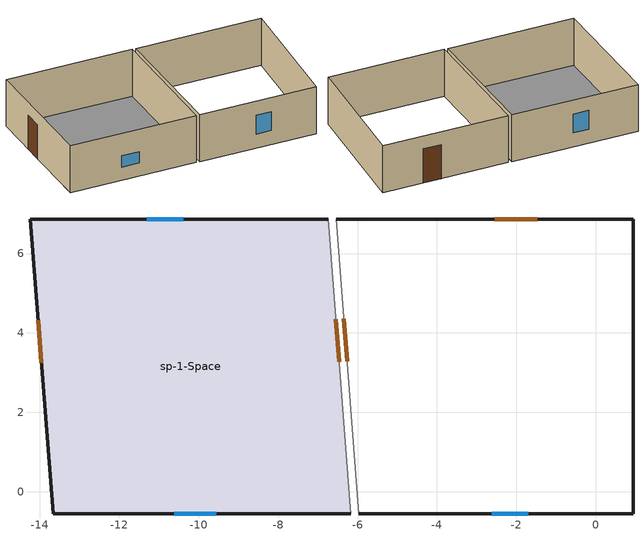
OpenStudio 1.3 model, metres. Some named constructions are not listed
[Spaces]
sp-1-Space
 floor ground: -14.24,6.87 -6.74,6.87 -6.17,-0.56 -13.67,-0.56 z0
 wall outside (Basic Wall:Exterior - Brick on CMU): -6.74,6.87 -14.24,6.87 -13.67,-0.56 -6.17,-0.56 z0:3.05
 wall to sp-2-Space (Basic Wall:Generic - 8"): -6.17,-0.56 -6.74,6.87 z0:3.05
 window (2cf5082e-e046-47c5-a61c-aab10a18293f): -10.39,6.87 -11.31,6.87 z0.91:2.13
 window (a43aaa6b-6b50-4f91-8940-8a7e60a47564): -10.62,-0.56 -9.56,-0.56 z0.86:1.59
 door inside: -6.47,3.28 -6.55,4.34 z0:2.21
 door: -14.04,4.32 -13.96,3.25 z0:2.21
sp-2-Space
 wall outside (Basic Wall:Exterior - Brick on CMU): -5.97,-0.56 0.94,-0.56 0.94,6.87 -6.54,6.87 z0:3.05
 window (2cf5082e-e046-47c5-a61c-aab10a18293f): -2.62,-0.56 -1.71,-0.56 z0.91:2.13
 door inside: -6.35,4.36 -6.26,3.29 z0:2.21
 door: -1.48,6.87 -2.54,6.87 z0:2.21
[Construction]
Basic Wall:Exterior - Brick on CMU: Metal Furring
Basic Wall:Generic - 8": Default Wall
[Material] Roughness=MediumRough; Conductivity=123; Density=123; Specific Heat=123
Name | Thickness
Default Wall | 0.666667
Metal Furring | 0.135417
[Space]
sp-1-Space; sp-2-Space; sp-3-Space; sp-4-Space
[Luminaire]
Name | Luminaire Definition | Space or SpaceType | Position X-coordinate | Position Y-coordinate | Position Z-coordinate
Model Group:LFG-1:322970Ceiling Light - Linear Box:1'x4'(1 Lamp) - 120V:318303 | 924f3c5c-53ec-4492-86c3-aee979ceb3e1 | a830904d-f540-4dc2-9250-3b43f5df7fb1 | -38.5988 | 4.35324 | 1.5
Model Group:LFG-1:322970Ceiling Light - Linear Box:1'x4'(1 Lamp) - 120V:317775 | 924f3c5c-53ec-4492-86c3-aee979ceb3e1 | a830904d-f540-4dc2-9250-3b43f5df7fb1 | -27.0988 | 4.35324 | 1.5
Model Group:LFG-1:322970Ceiling Light - Linear Box:1'x4'(1 Lamp) - 120V:317391 | 924f3c5c-53ec-4492-86c3-aee979ceb3e1 | a830904d-f540-4dc2-9250-3b43f5df7fb1 | -28.0988 | 16.3532 | 1.5
Model Group:LFG-1:322970Ceiling Light - Linear Box:1'x4'(1 Lamp) - 120V:317316 | 924f3c5c-53ec-4492-86c3-aee979ceb3e1 | a830904d-f540-4dc2-9250-3b43f5df7fb1 | -39.0988 | 16.3532 | 1.5
Model Group:LFG-1:322970Ceiling Light - Flat Round:60W - 120V:321138 | 912c8fa1-de61-4c1e-b9a0-9ab872d8f59e | a830904d-f540-4dc2-9250-3b43f5df7fb1 | -31.0206 | 10.9314 | 9.125
Model Group:LFG-1:322970Ceiling Light - Flat Round:60W - 120V:321065 | 912c8fa1-de61-4c1e-b9a0-9ab872d8f59e | a830904d-f540-4dc2-9250-3b43f5df7fb1 | -36.5206 | 10.9314 | 9.125
Model Group:LFG-2:323000Troffer Light - 2x4 Parabolic:2'x4'(2 Lamp) - 277V:322614 | bdccb8bd-fc0b-4170-baed-afdb17d335c4 | da4620f2-1b78-4849-9c68-0c6cb48368af | -14.0374 | 4.54834 | 1.5
Model Group:LFG-2:323000Troffer Light - 2x4 Parabolic:2'x4'(2 Lamp) - 277V:321920 | bdccb8bd-fc0b-4170-baed-afdb17d335c4 | da4620f2-1b78-4849-9c68-0c6cb48368af | -12.0374 | 17.0483 | 1.5
Model Group:LFG-2:323000Troffer Light - 2x4 Parabolic:2'x4'(2 Lamp) - 277V:322186 | bdccb8bd-fc0b-4170-baed-afdb17d335c4 | da4620f2-1b78-4849-9c68-0c6cb48368af | -3.03739 | 4.04834 | 1.5
Model Group:LFG-2:323000Troffer Light - 2x4 Parabolic:2'x4'(2 Lamp) - 277V:322005 | bdccb8bd-fc0b-4170-baed-afdb17d335c4 | da4620f2-1b78-4849-9c68-0c6cb48368af | -2.03739 | 17.5483 | 1.5
